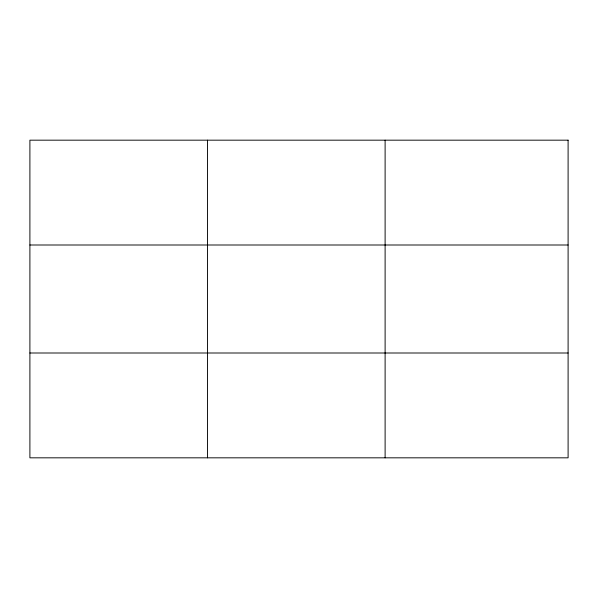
<?xml version="1.0" encoding="UTF-8"?>
<svg xmlns="http://www.w3.org/2000/svg" width="598" height="598" viewBox="0 0 598 598"><rect width="100%" height="100%" fill="white"/><g stroke="black" fill="none" stroke-linecap="round" stroke-linejoin="round"><path stroke-width="0.9" d="M207.506 457.829L207.506 140.171M385.112 457.829L385.112 140.171M29.9 245.001L568.1 245.001M29.9 352.999L568.1 352.999M568.1 140.171L568.1 457.829L29.9 457.829L29.9 140.171L568.1 140.171"/></g></svg>
